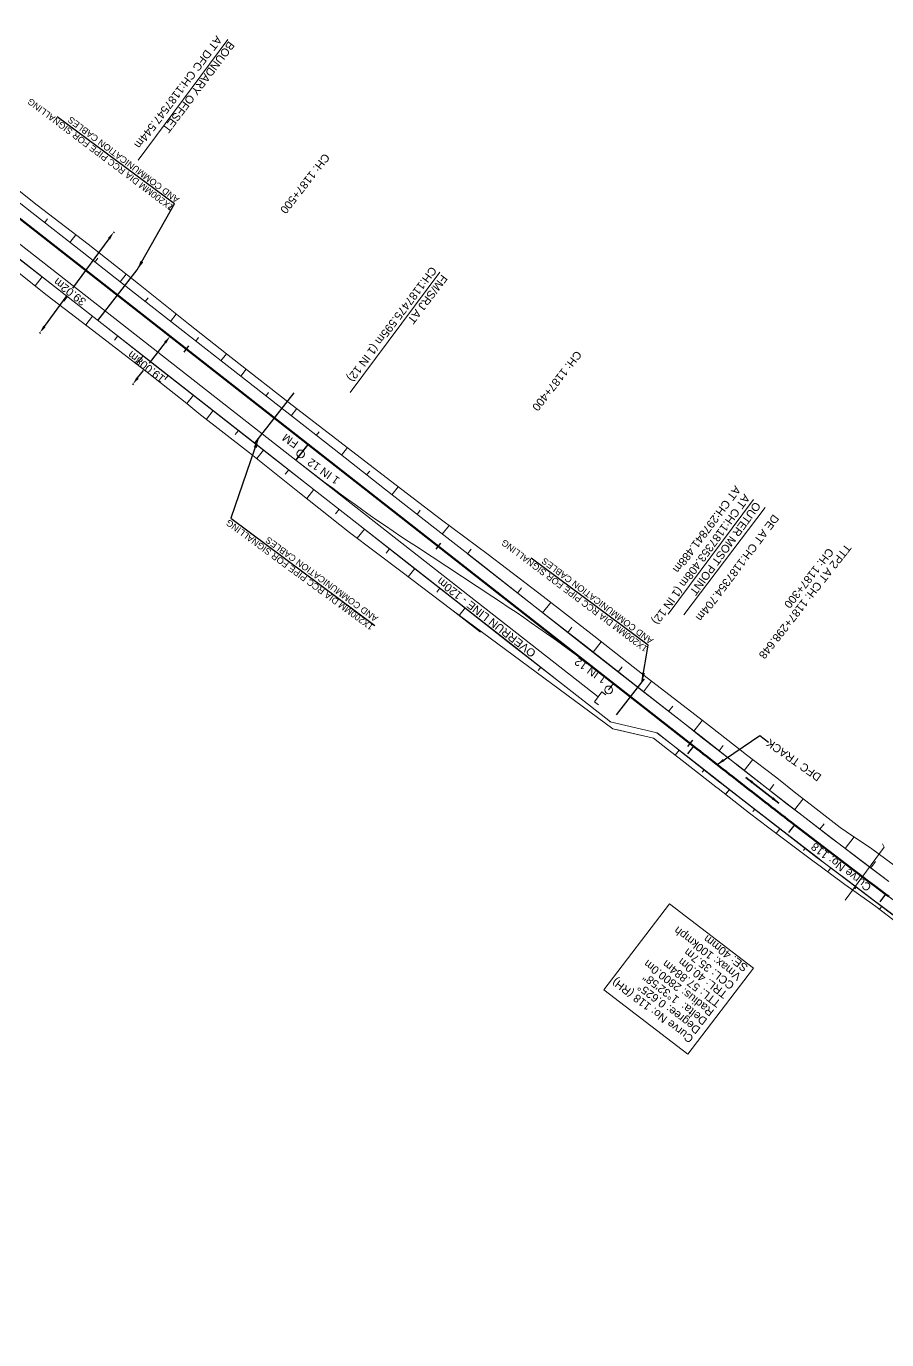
# Model space of a CAD drawing. Header units: metres. Extents: x 643755 to 647133, y 3378089 to 3380600.
# Drawn here: x 646360.3 to 646629.3, y 3378323 to 3378733.4 of the extents above; entities that cross this region are included whole.
import ezdxf
from ezdxf.enums import TextEntityAlignment as Align

# ---------------------------------------------------------------- set-up
doc = ezdxf.new("R2010")
doc.units = ezdxf.units.M
doc.header["$MEASUREMENT"] = 0
doc.header["$PDSIZE"] = 5
doc.linetypes.add('CENTER2', pattern=[1.125, 0.75, -0.125, 0.125, -0.125])
doc.layers.get('Defpoints').update_dxf_attribs({"lineweight": 0})
for name, color, linetype, lineweight in [('C-ALIG-DG-CURVE', 1, 'CENTER2', 70), ('C-ALIG-DG-LINE', 1, 'CENTER2', 70), ('C-ALIG-DG-SPIRAL', 1, 'CENTER2', 70), ('C-ALIG-LABL-DG', 1, 'Continuous', 25), ('C-ALIG-LABL-DG-MARK', 1, 'Continuous', 25), ('Proposed Curve_Details', 10, 'Continuous', 0), ('PROPOSED DFC TRACK', 1, 'Continuous', 0), ('PROPOSED DFCC TOE LINE', 239, 'Continuous', 0), ('PROPOSED DFCC TOE SLOPES', 239, 'Continuous', 0), ('PROPOSED DFCC TRACK', 1, 'Continuous', 0), ('PROPOSED FORMATION LINE - PLAN', 187, 'Continuous', 0), ("SARAI BANJARA STN SRJ's", 251, 'Continuous', 0)]:
    doc.layers.add(name, color=color, linetype=linetype, lineweight=lineweight)
for name, color, linetype in [('Dimension', 10, 'Continuous'), ('PROPOSED DFCC FORMATION LINE', 187, 'Continuous'), ("SARAI BANJARA STN. SRJ's", 10, 'Continuous'), ('Signalling cable pipes', 234, 'Continuous'), ('Trolley Refuse', 10, 'Continuous')]:
    doc.layers.add(name, color=color, linetype=linetype)
doc.styles.add('ARIAL', font='arial.ttf')
doc.styles.get("Standard").update_dxf_attribs({"font": 'arial.ttf'})
doc.styles.add('Style-Arial', font='arial.ttf')
doc.dimstyles.new('ISO-25', dxfattribs={"dimtxt": 2.5, "dimasz": 2.5, "dimexe": 1.25, "dimexo": 0.625, "dimtad": 1, "dimtxsty": 'Standard', "dimcen": 2.5, "dimadec": 0, "dimazin": 0, "dimtfac": 1, "dimtmove": 0, "dimatfit": 3, "dimfxl": 1, "dimarcsym": 0})
doc.dimstyles.get("Standard").update_dxf_attribs({"dimtxt": 2.5, "dimasz": 2.5, "dimexe": 0.18, "dimexo": 0.0625, "dimgap": 0.09, "dimtad": 0, "dimtih": 1, "dimtoh": 1, "dimdec": 3, "dimzin": 0, "dimdsep": 46, "dimtxsty": 'Standard', "dimcen": 0.09, "dimazin": 0, "dimtfac": 1, "dimtdec": 3, "dimtofl": 0, "dimtmove": 0, "dimatfit": 3, "dimfxl": 1, "dimtolj": 1, "dimtzin": 0, "dimarcsym": 0})

# ---------------------------------------------------------------- blocks, each defined once
blk = doc.blocks.new('*D677')
at = {"layer": 'Defpoints', "color": 0, "transparency": 16777216}
for p in [(646405.29, 3378636.55), (646405.65, 3378636.27), (646393.97, 3378621.28)]:
    blk.add_point(p, dxfattribs=at)
at = {"layer": 'Dimension', "color": 0, "lineweight": -2, "transparency": 16777216}
for p, q in [((646403.76, 3378634.58), (646398.72, 3378628.12)), ((646405.55, 3378636.35), (646405.2, 3378636.63)), ((646395.15, 3378623.53), (646397, 3378625.91)), ((646393.87, 3378621.36), (646393.51, 3378621.64))]:
    blk.add_line(p, q, dxfattribs=at)
at = {"layer": 'Dimension', "color": 0, "transparency": 16777216}
for points in [[(646403.43, 3378634.84), (646404.09, 3378634.32), (646405.29, 3378636.55)], [(646394.82, 3378623.79), (646395.48, 3378623.27), (646393.61, 3378621.56)]]:
    blk.add_solid(points, dxfattribs=at)
at = {"layer": 'Dimension', "color": 0, "lineweight": 0, "transparency": 16777216, "insert": (646397.86, 3378627.01), "char_height": 2.5, "attachment_point": 5, "rotation": 142, "style": 'Style-Arial'}
blk.add_mtext('\\A1;19.008m', dxfattribs=at)
blk = doc.blocks.new('TerminatorOpen_0.5')
at = {"color": 0, "linetype": 'ByBlock', "lineweight": -2}
for q in [(-1, 0.25), (-1, 0), (-1, -0.25)]:
    blk.add_line((0, 0), q, dxfattribs=at)
blk = doc.blocks.new('*D678')
at = {"layer": 'Defpoints', "color": 0, "transparency": 16777216}
for p in [(646387.67, 3378669.05), (646388.01, 3378668.8), (646364.89, 3378637.37)]:
    blk.add_point(p, dxfattribs=at)
at = {"layer": 'Dimension', "color": 0, "lineweight": -2, "transparency": 16777216}
for p, q in [((646386.19, 3378667.04), (646374.8, 3378651.55)), ((646387.91, 3378668.88), (646387.57, 3378669.13)), ((646366.04, 3378639.63), (646373.14, 3378649.29)), ((646364.79, 3378637.44), (646364.45, 3378637.69))]:
    blk.add_line(p, q, dxfattribs=at)
at = {"layer": 'Dimension', "color": 0, "transparency": 16777216}
for points in [[(646385.85, 3378667.29), (646386.53, 3378666.79), (646387.67, 3378669.05)], [(646365.7, 3378639.88), (646366.37, 3378639.38), (646364.56, 3378637.62)]]:
    blk.add_solid(points, dxfattribs=at)
at = {"layer": 'Dimension', "color": 0, "lineweight": 0, "transparency": 16777216, "insert": (646373.97, 3378650.42), "char_height": 2.5, "attachment_point": 5, "rotation": 142, "style": 'Style-Arial'}
blk.add_mtext('\\A1;39.02m', dxfattribs=at)
blk = doc.blocks.new('Tick Hor')
blk.add_lwpolyline([(-0.5, 0), (0.5, 0)])

msp = doc.modelspace()

# ---------------------------------------------------------------- linework, layer by layer
at = {"layer": 'C-ALIG-DG-CURVE', "color": 1, "linetype": 'Continuous', "lineweight": 50, "flags": 128}
msp.add_lwpolyline([(646628.8489, 3378462.2764, -0.00318921), (646600.4285, 3378483.9122)], format="xyb", dxfattribs=at)
at = {"layer": 'C-ALIG-DG-LINE', "color": 1, "linetype": 'Continuous', "lineweight": 50, "flags": 128}
msp.add_lwpolyline([(646568.8735, 3378508.4942), (645924.3656, 3379013.0516)], dxfattribs=at)
at = {"layer": 'C-ALIG-DG-SPIRAL', "color": 1, "linetype": 'Continuous', "lineweight": 50, "flags": 128}
for points in [[(646600.4285, 3378483.9122), (646599.407, 3378484.7005), (646598.3858, 3378485.4893), (646597.365, 3378486.2785), (646596.3446, 3378487.0682), (646595.3244, 3378487.8583), (646594.3046, 3378488.6488), (646593.285, 3378489.4396), (646592.2657, 3378490.2308), (646591.2467, 3378491.0224), (646590.228, 3378491.8143), (646589.2095, 3378492.6065), (646588.1913, 3378493.399), (646587.1732, 3378494.1918), (646586.1554, 3378494.9849), (646585.1378, 3378495.7782), (646584.1203, 3378496.5718), (646583.1031, 3378497.3656), (646582.086, 3378498.1596), (646581.0691, 3378498.9538), (646580.0523, 3378499.7482), (646579.0356, 3378500.5428), (646578.0191, 3378501.3375), (646577.0026, 3378502.1324), (646575.9863, 3378502.9273), (646574.97, 3378503.7224), (646573.9538, 3378504.5176), (646572.9377, 3378505.3128), (646571.9216, 3378506.1081), (646570.9055, 3378506.9034), (646569.8895, 3378507.6988), (646568.8735, 3378508.4942)], [(646629.8807, 3378461.5016), (646628.8489, 3378462.2764)]]:
    msp.add_lwpolyline(points, dxfattribs=at)
at = {"layer": 'C-ALIG-LABL-DG-MARK', "color": 1, "linetype": 'Continuous', "lineweight": 25}
for p, q in [((646568.8735, 3378508.4942), (646567.0242, 3378506.132)), ((646600.4285, 3378483.9122), (646598.5961, 3378481.5368)), ((646628.8489, 3378462.2764), (646627.047, 3378459.8778))]:
    msp.add_line(p, q, dxfattribs=at)
at = {"layer": 'Proposed Curve_Details'}
msp.add_lwpolyline([(646587.6364, 3378439.1648), (646567.0847, 3378412.2888), (646540.8234, 3378432.3703), (646561.3751, 3378459.2464)], close=True, dxfattribs=at)
at = {"layer": 'PROPOSED DFCC FORMATION LINE', "lineweight": 0, "flags": 128}
for points in [[(646421.2054, 3378628.9268), (646409.2815, 3378638.2615), (646393.5333, 3378650.5901), (646377.7851, 3378662.9187), (646362.0369, 3378675.2473), (646346.2887, 3378687.5759)], [(646412.5487, 3378618.1108), (646400.6248, 3378627.4455), (646384.8766, 3378639.7741), (646369.1283, 3378652.1027), (646353.3801, 3378664.4313)], [(646502.0784, 3378565.6148), (646488.0442, 3378576.6016), (646472.296, 3378588.9301), (646456.5478, 3378601.2587), (646440.7996, 3378613.5873), (646425.0514, 3378625.9159), (646421.2054, 3378628.9268)], [(646557.4812, 3378512.6503), (646542.8477, 3378516.1053), (646542.3803, 3378516.4712), (646526.6321, 3378528.7998), (646510.8839, 3378541.1284), (646495.1357, 3378553.457), (646479.3875, 3378565.7856), (646463.6393, 3378578.1142), (646447.8911, 3378590.4427), (646432.1429, 3378602.7713), (646416.3947, 3378615.0999), (646412.5487, 3378618.1108)], [(646542.9639, 3378516.0779), (646542.4111, 3378516.5106), (646526.6629, 3378528.8392), (646510.9147, 3378541.1678), (646495.1665, 3378553.4964), (646479.4183, 3378565.8249), (646463.6701, 3378578.1535), (646447.9219, 3378590.4821), (646432.1737, 3378602.8107), (646416.4255, 3378615.1393), (646412.5795, 3378618.1502)], [(646629.9061, 3378466.173), (646621.6096, 3378472.4368), (646613.9865, 3378478.2351), (646612.1494, 3378479.6387), (646602.7198, 3378486.8807), (646598.1529, 3378490.4108), (646592.1916, 3378495.0378), (646582.3834, 3378502.6858), (646581.6846, 3378503.2319), (646571.186, 3378511.4463), (646566.6353, 3378515.0089), (646550.8871, 3378527.3375), (646535.1388, 3378539.6661), (646519.3906, 3378551.9947), (646498.2216, 3378568.5706)], [(646629.9361, 3378466.2129), (646621.6398, 3378472.4766), (646614.0168, 3378478.2749), (646612.1797, 3378479.6784), (646602.7503, 3378486.9203), (646598.1835, 3378490.4503), (646592.2223, 3378495.0772), (646582.4142, 3378502.7252), (646581.7154, 3378503.2713), (646571.2168, 3378511.4857), (646566.6661, 3378515.0483), (646550.9179, 3378527.3768), (646535.1697, 3378539.7054), (646519.4215, 3378552.034), (646502.0784, 3378565.6148)], [(646637.2549, 3378451.2439), (646626.5656, 3378459.2388), (646625.368, 3378460.139), (646617.0492, 3378466.4197), (646609.4055, 3378472.2337), (646607.5634, 3378473.6411), (646598.1083, 3378480.9027), (646593.53, 3378484.4416), (646587.5564, 3378489.0781), (646577.7348, 3378496.7366), (646577.0353, 3378497.2832), (646566.5319, 3378505.5014), (646561.9812, 3378509.0639), (646557.3651, 3378512.6777)], [(646637.2847, 3378451.2839), (646626.5956, 3378459.2788), (646625.3981, 3378460.179), (646617.0794, 3378466.4596), (646609.4358, 3378472.2735), (646607.5937, 3378473.6808), (646598.1389, 3378480.9422), (646593.5606, 3378484.4811), (646587.5871, 3378489.1175), (646577.7655, 3378496.776), (646577.0661, 3378497.3226), (646566.5628, 3378505.5407), (646562.012, 3378509.1033), (646557.4812, 3378512.6503)]]:
    msp.add_lwpolyline(points, dxfattribs=at)
at = {"layer": 'PROPOSED DFCC TOE LINE', "lineweight": 0, "flags": 128}
for points in [[(646410.5279, 3378615.5295), (646398.6541, 3378624.9283), (646382.8296, 3378637.1594), (646366.9133, 3378649.2733), (646351.2442, 3378661.7029), (646335.5121, 3378674.052), (646320.0316, 3378686.7226), (646304.3385, 3378699.1216), (646288.5189, 3378711.359), (646272.8487, 3378723.7871), (646257.1755, 3378736.2115), (646241.4496, 3378748.5687), (646225.6875, 3378760.8795), (646209.9087, 3378773.1691), (646194.2944, 3378785.6686), (646178.7825, 3378798.2991), (646163.1002, 3378810.7119), (646147.1933, 3378822.8378), (646131.3811, 3378835.0846), (646115.481, 3378847.2191), (646099.684, 3378859.4853), (646094.855, 3378863.2496)], [(646348.0822, 3378689.8669), (646363.7927, 3378677.4902), (646379.6614, 3378665.3154), (646395.401, 3378652.9759), (646411.0001, 3378640.4569), (646422.9138, 3378631.109)], [(646410.5279, 3378615.5295), (646398.6541, 3378624.9283), (646382.8296, 3378637.1594), (646366.9133, 3378649.2733), (646351.2442, 3378661.7029)], [(646422.9138, 3378631.109), (646426.7263, 3378628.0553), (646442.5174, 3378615.7816), (646458.3811, 3378603.6004), (646474.2026, 3378591.3655), (646490.0735, 3378579.1937), (646504.7115, 3378568.4124)], [(646502.3259, 3378544.1298), (646493.2942, 3378551.1046), (646477.365, 3378563.202), (646461.3651, 3378575.2092), (646445.719, 3378587.6682), (646430.1163, 3378600.1826), (646414.3221, 3378612.4524), (646410.5279, 3378615.5295)], [(646543.6571, 3378513.8944), (646493.2942, 3378551.1046), (646477.365, 3378563.202), (646461.3651, 3378575.2092), (646445.719, 3378587.6682), (646430.1163, 3378600.1826), (646414.3221, 3378612.4524), (646410.5279, 3378615.5295)], [(646504.7115, 3378568.4124), (646521.9092, 3378555.2118), (646537.695, 3378542.9313), (646553.438, 3378530.596), (646569.259, 3378518.3604), (646573.8309, 3378514.8249), (646584.3461, 3378506.6371), (646585.0514, 3378506.1001), (646594.9476, 3378498.5814), (646600.8029, 3378493.8325), (646605.3648, 3378490.3095), (646614.7478, 3378483.0369), (646616.6714, 3378481.7525), (646624.6248, 3378476.415), (646626.8583, 3378474.7565)], [(646513.0294, 3378562.0523), (646521.9092, 3378555.2118), (646537.695, 3378542.9313), (646553.438, 3378530.596), (646569.259, 3378518.3604), (646573.8309, 3378514.8249), (646584.3461, 3378506.6371), (646585.0514, 3378506.1001), (646594.9476, 3378498.5814), (646600.8029, 3378493.8325), (646605.3648, 3378490.3095), (646614.7478, 3378483.0369), (646616.6714, 3378481.7525), (646624.6248, 3378476.415), (646632.9563, 3378470.2287)], [(646556.3208, 3378510.9519), (646543.6571, 3378513.8944)], [(646556.3208, 3378510.9519), (646544.7358, 3378513.6437)], [(646636.5243, 3378450.2634), (646625.8879, 3378458.3368), (646624.6559, 3378459.1922), (646616.2069, 3378465.3085), (646608.4605, 3378470.9958), (646606.5928, 3378472.3718), (646597.0225, 3378479.4951), (646592.3755, 3378482.9509), (646586.3754, 3378487.5595), (646576.5856, 3378495.266), (646575.8866, 3378495.8135), (646565.3577, 3378504.0014), (646560.7746, 3378507.5226), (646556.3208, 3378510.9519)], [(646618.5857, 3378463.5865), (646616.2069, 3378465.3085), (646608.4605, 3378470.9958), (646606.5928, 3378472.3718), (646597.0225, 3378479.4951), (646592.3755, 3378482.9509), (646586.3754, 3378487.5595), (646576.5856, 3378495.266), (646575.8866, 3378495.8135), (646565.3577, 3378504.0014), (646560.7746, 3378507.5226), (646556.3208, 3378510.9519)]]:
    msp.add_lwpolyline(points, dxfattribs=at)
at = {"layer": 'PROPOSED DFCC TOE SLOPES', "linetype": 'Continuous', "flags": 128}
for points in [[(646366.0559, 3378672.0375), (646366.9647, 3378673.1984)], [(646366.0559, 3378672.0375), (646366.9647, 3378673.1984)], [(646373.93, 3378665.8732), (646375.8078, 3378668.2719)], [(646373.93, 3378665.8732), (646375.8078, 3378668.2719)], [(646381.8041, 3378659.7089), (646382.7565, 3378660.9255)], [(646381.8041, 3378659.7089), (646382.7565, 3378660.9255)], [(646365.3349, 3378655.1359), (646363.1082, 3378652.2917)], [(646365.3349, 3378655.1359), (646363.1082, 3378652.2917)], [(646389.6782, 3378653.5446), (646391.5788, 3378655.9724)], [(646389.6782, 3378653.5446), (646391.5788, 3378655.9724)], [(646373.209, 3378648.9716), (646372.1077, 3378647.5649)], [(646373.209, 3378648.9716), (646372.1077, 3378647.5649)], [(646397.5523, 3378647.3803), (646398.4824, 3378648.5684)], [(646397.5523, 3378647.3803), (646398.4824, 3378648.5684)], [(646381.0831, 3378642.8073), (646378.9645, 3378640.1011)], [(646381.0831, 3378642.8073), (646378.9645, 3378640.1011)], [(646405.4264, 3378641.216), (646407.2121, 3378643.497)], [(646405.4264, 3378641.216), (646407.2121, 3378643.497)], [(646388.9572, 3378636.6431), (646387.9281, 3378635.3285)], [(646388.9572, 3378636.6431), (646387.9281, 3378635.3285)], [(646413.3005, 3378635.0517), (646414.1735, 3378636.1668)], [(646413.3005, 3378635.0517), (646414.1735, 3378636.1668)], [(646396.8313, 3378630.4788), (646394.8113, 3378627.8985)], [(646396.8313, 3378630.4788), (646394.8113, 3378627.8985)], [(646421.1746, 3378628.8874), (646422.9138, 3378631.109)], [(646421.1746, 3378628.8874), (646422.9138, 3378631.109)], [(646421.1746, 3378628.8874), (646422.9138, 3378631.109)], [(646421.1746, 3378628.8874), (646422.9138, 3378631.109)], [(646427.3547, 3378624.0493), (646429.0667, 3378626.2362)], [(646427.3547, 3378624.0493), (646429.0667, 3378626.2362)], [(646404.7054, 3378624.3145), (646403.6962, 3378623.0253)], [(646404.7054, 3378624.3145), (646403.6962, 3378623.0253)], [(646412.5795, 3378618.1502), (646410.5279, 3378615.5295)], [(646412.5795, 3378618.1502), (646410.5279, 3378615.5295)], [(646412.5795, 3378618.1502), (646410.5279, 3378615.5295)], [(646412.5795, 3378618.1502), (646410.5279, 3378615.5295)], [(646435.2288, 3378617.885), (646436.0955, 3378618.9922)], [(646435.2288, 3378617.885), (646436.0955, 3378618.9922)], [(646418.7596, 3378613.312), (646416.6629, 3378610.6339)], [(646418.7596, 3378613.312), (646416.6629, 3378610.6339)], [(646443.1029, 3378611.7207), (646444.8686, 3378613.9762)], [(646443.1029, 3378611.7207), (646444.8686, 3378613.9762)], [(646426.6337, 3378607.1478), (646425.5969, 3378605.8233)], [(646426.6337, 3378607.1478), (646425.5969, 3378605.8233)], [(646450.977, 3378605.5564), (646451.8887, 3378606.721)], [(646450.977, 3378605.5564), (646451.8887, 3378606.721)], [(646434.5078, 3378600.9835), (646432.4288, 3378598.3278)], [(646434.5078, 3378600.9835), (646432.4288, 3378598.3278)], [(646458.8511, 3378599.3921), (646460.726, 3378601.7871)], [(646458.8511, 3378599.3921), (646460.726, 3378601.7871)], [(646442.3819, 3378594.8192), (646441.306, 3378593.4449)], [(646442.3819, 3378594.8192), (646441.306, 3378593.4449)], [(646466.7252, 3378593.2278), (646467.681, 3378594.4487)], [(646466.7252, 3378593.2278), (646467.681, 3378594.4487)], [(646450.256, 3378588.6549), (646448.038, 3378585.8216)], [(646450.256, 3378588.6549), (646448.038, 3378585.8216)], [(646474.5993, 3378587.0635), (646476.5549, 3378589.5615)], [(646474.5993, 3378587.0635), (646476.5549, 3378589.5615)], [(646458.1301, 3378582.4906), (646456.9956, 3378581.0414)], [(646458.1301, 3378582.4906), (646456.9956, 3378581.0414)], [(646482.4734, 3378580.8992), (646483.4819, 3378582.1874)], [(646482.4734, 3378580.8992), (646483.4819, 3378582.1874)], [(646466.0042, 3378576.3263), (646463.7365, 3378573.4296)], [(646466.0042, 3378576.3263), (646463.7365, 3378573.4296)], [(646490.3475, 3378574.7349), (646492.4613, 3378577.4351)], [(646490.3475, 3378574.7349), (646492.4613, 3378577.4351)], [(646473.8783, 3378570.162), (646472.8074, 3378568.794)], [(646473.8783, 3378570.162), (646472.8074, 3378568.794)], [(646498.2216, 3378568.5706), (646499.3691, 3378570.0364)], [(646498.2216, 3378568.5706), (646499.3691, 3378570.0364)], [(646481.7524, 3378563.9977), (646479.7259, 3378561.4091)], [(646481.7524, 3378563.9977), (646479.7259, 3378561.4091)], [(646489.6265, 3378557.8334), (646488.6585, 3378556.5969)], [(646489.6265, 3378557.8334), (646488.6585, 3378556.5969)], [(646513.8506, 3378556.3317), (646515.093, 3378557.9187)], [(646513.8506, 3378556.3317), (646515.093, 3378557.9187)], [(646497.5006, 3378551.6691), (646495.6403, 3378549.2928)], [(646497.5006, 3378551.6691), (646495.6403, 3378549.2928)], [(646521.7247, 3378550.1674), (646524.2488, 3378553.3917)], [(646521.7247, 3378550.1674), (646524.2488, 3378553.3917)], [(646529.5988, 3378544.0031), (646530.8703, 3378545.6273)], [(646529.5988, 3378544.0031), (646530.8703, 3378545.6273)], [(646537.4729, 3378537.8388), (646540.0283, 3378541.1031)], [(646537.4729, 3378537.8388), (646540.0283, 3378541.1031)], [(646521.1229, 3378533.1762), (646520.2947, 3378532.1183)], [(646545.347, 3378531.6745), (646546.6234, 3378533.305)], [(646545.347, 3378531.6745), (646546.6234, 3378533.305)], [(646553.2211, 3378525.5102), (646555.7829, 3378528.7826)], [(646553.2211, 3378525.5102), (646555.7829, 3378528.7826)], [(646561.0952, 3378519.3459), (646562.3943, 3378521.0054)], [(646561.0952, 3378519.3459), (646562.3943, 3378521.0054)], [(646568.9688, 3378513.1821), (646571.6031, 3378516.5477)], [(646568.9688, 3378513.1821), (646571.6031, 3378516.5477)], [(646564.3461, 3378507.2761), (646563.1253, 3378505.7166)], [(646564.3461, 3378507.2761), (646563.1253, 3378505.7166)], [(646564.3461, 3378507.2761), (646563.1256, 3378505.7164)], [(646564.3461, 3378507.2761), (646563.1256, 3378505.7164)], [(646576.8417, 3378507.0212), (646578.1685, 3378508.7177)], [(646576.8417, 3378507.0212), (646578.1685, 3378508.7177)], [(646584.7153, 3378500.8675), (646587.4043, 3378504.3125)], [(646584.7153, 3378500.8675), (646587.4043, 3378504.3125)], [(646572.2214, 3378501.1133), (646571.6255, 3378500.3519)], [(646572.2214, 3378501.1133), (646571.6255, 3378500.3519)], [(646572.2214, 3378501.1133), (646571.626, 3378500.3515)], [(646572.2214, 3378501.1133), (646571.626, 3378500.3515)], [(646580.1005, 3378494.9553), (646578.912, 3378493.4347)], [(646580.1005, 3378494.9553), (646578.912, 3378493.4347)], [(646580.1005, 3378494.9553), (646578.9139, 3378493.4333)], [(646580.1005, 3378494.9553), (646578.9139, 3378493.4333)], [(646592.5903, 3378494.7283), (646593.9646, 3378496.4962)], [(646592.5903, 3378494.7283), (646593.9646, 3378496.4962)], [(646600.4747, 3378488.6161), (646603.1209, 3378492.0424)], [(646600.4747, 3378488.6161), (646603.1209, 3378492.0424)], [(646587.9871, 3378488.8071), (646587.3811, 3378488.0298)], [(646587.9871, 3378488.8071), (646587.3811, 3378488.0298)], [(646587.9871, 3378488.8071), (646587.3832, 3378488.0282)], [(646587.9871, 3378488.8071), (646587.3832, 3378488.0282)], [(646595.8904, 3378482.6803), (646594.7381, 3378481.1939)], [(646595.8904, 3378482.6803), (646594.7381, 3378481.1939)], [(646595.8904, 3378482.6803), (646594.7436, 3378481.1899)], [(646595.8904, 3378482.6803), (646594.7436, 3378481.1899)], [(646608.381, 3378482.5328), (646609.6893, 3378484.2382)], [(646608.381, 3378482.5328), (646609.6893, 3378484.2382)], [(646616.3037, 3378476.4726), (646619.0897, 3378480.1296)], [(646616.3037, 3378476.4726), (646619.0897, 3378480.1296)], [(646603.8159, 3378476.5822), (646603.2915, 3378475.9008)], [(646603.8159, 3378476.5822), (646603.2915, 3378475.9008)], [(646603.8159, 3378476.5822), (646603.2935, 3378475.8993)], [(646603.8159, 3378476.5822), (646603.2935, 3378475.8993)], [(646611.7586, 3378470.5067), (646610.8121, 3378469.2693)], [(646611.7586, 3378470.5067), (646610.8121, 3378469.2693)], [(646611.7586, 3378470.5067), (646610.817, 3378469.2657)], [(646611.7586, 3378470.5067), (646610.817, 3378469.2657)], [(646624.2485, 3378470.4445), (646625.7617, 3378472.4458)], [(646619.725, 3378464.4621), (646619.3086, 3378463.9134)], [(646619.725, 3378464.4621), (646619.3105, 3378463.912)], [(646627.7115, 3378458.4442), (646626.9965, 3378457.4953)], [(646627.7115, 3378458.4442), (646626.9999, 3378457.4928)]]:
    msp.add_lwpolyline(points, dxfattribs=at)
at = {"layer": 'PROPOSED DFCC TRACK', "color": 12, "flags": 128}
for points in [[(646418.7438, 3378626.0243), (645924.3649, 3379013.0522), (645920.4277, 3379016.1342), (645916.4899, 3379019.2154), (645912.5508, 3379022.2949), (645908.6098, 3379025.372), (645904.6663, 3379028.4458), (645900.7195, 3379031.5155), (645896.7689, 3379034.5802), (645892.8138, 3379037.6392, 0.00313394), (645862.9044, 3379060.4363), (645858.9065, 3379063.4391), (645854.9042, 3379066.436), (645850.8982, 3379069.428), (645846.889, 3379072.4158), (645842.8774, 3379075.4002), (645838.8639, 3379078.3821), (645834.8492, 3379081.3623), (645830.8338, 3379084.3418), (644638.4218, 3379969.054)], [(646816.8315, 3378323.0253), (646660.9428, 3378438.404), (646656.9239, 3378441.3788), (646652.9058, 3378444.3544), (646648.8889, 3378447.3318), (646644.8741, 3378450.3119), (646640.8619, 3378453.2955), (646636.8531, 3378456.2837), (646632.8482, 3378459.2772), (646628.848, 3378462.277, -0.00318901), (646600.4293, 3378483.9115), (646596.473, 3378486.9688), (646592.5214, 3378490.0323), (646588.5739, 3378493.1011), (646584.6299, 3378496.1743), (646580.6886, 3378499.251), (646576.7494, 3378502.3304), (646572.8116, 3378505.4115), (646568.8744, 3378508.4935), (646418.7438, 3378626.0243)]]:
    msp.add_lwpolyline(points, format="xyb", dxfattribs=at)
at = {"layer": 'PROPOSED DFCC TRACK', "linetype": 'Continuous', "elevation": 267.69, "flags": 128}
msp.add_lwpolyline([(646616.231, 3378460.407), (646628.4943, 3378476.9654), (646627.954, 3378477.9587)], dxfattribs=at)
at = {"layer": 'PROPOSED FORMATION LINE - PLAN', "lineweight": 0, "flags": 128}
for points in [[(646412.5487, 3378618.1108), (646400.6248, 3378627.4455), (646384.8766, 3378639.7741), (646369.1283, 3378652.1027), (646353.3801, 3378664.4313), (646337.6319, 3378676.7599), (646321.8837, 3378689.0885), (646306.1355, 3378701.4171), (646290.3873, 3378713.7456), (646274.6391, 3378726.0742), (646258.8909, 3378738.4028), (646243.1427, 3378750.7314), (646227.3945, 3378763.06), (646211.6463, 3378775.3886), (646195.8981, 3378787.7172), (646180.1499, 3378800.0458), (646164.4017, 3378812.3744), (646148.6535, 3378824.7029), (646132.9053, 3378837.0315), (646117.1571, 3378849.3601), (646101.4089, 3378861.6887), (646096.4702, 3378865.555)], [(646412.5795, 3378618.1502), (646400.6556, 3378627.4849), (646384.9074, 3378639.8135), (646369.1592, 3378652.1421), (646353.411, 3378664.4707), (646337.6628, 3378676.7993), (646321.9146, 3378689.1278), (646306.1664, 3378701.4564), (646290.4182, 3378713.785), (646274.6699, 3378726.1136), (646258.9217, 3378738.4422), (646243.1735, 3378750.7708), (646227.4253, 3378763.0994), (646211.6771, 3378775.428), (646195.9289, 3378787.7565), (646180.1807, 3378800.0851), (646164.4325, 3378812.4137), (646148.6843, 3378824.7423), (646132.9361, 3378837.0709), (646117.1879, 3378849.3995), (646101.4397, 3378861.7281), (646096.501, 3378865.5944)], [(646557.4812, 3378512.6503), (646542.8477, 3378516.1053), (646542.3803, 3378516.4712), (646526.6321, 3378528.7998), (646510.8839, 3378541.1284), (646495.1357, 3378553.457), (646479.3875, 3378565.7856), (646463.6393, 3378578.1142), (646447.8911, 3378590.4427), (646432.1429, 3378602.7713), (646416.3947, 3378615.0999), (646412.5487, 3378618.1108)], [(646542.9639, 3378516.0779), (646542.4111, 3378516.5106), (646526.6629, 3378528.8392), (646510.9147, 3378541.1678), (646495.1665, 3378553.4964), (646479.4183, 3378565.8249), (646463.6701, 3378578.1535), (646447.9219, 3378590.4821), (646432.1737, 3378602.8107), (646416.4255, 3378615.1393), (646412.5795, 3378618.1502)], [(646629.9361, 3378466.2129), (646621.6398, 3378472.4766), (646614.0168, 3378478.2749), (646612.1797, 3378479.6784), (646602.7503, 3378486.9203), (646598.1835, 3378490.4503), (646592.2223, 3378495.0772), (646582.4142, 3378502.7252), (646581.7154, 3378503.2713), (646571.2168, 3378511.4857), (646566.6661, 3378515.0483), (646550.9179, 3378527.3768), (646535.1697, 3378539.7054), (646519.4215, 3378552.034), (646510.6664, 3378558.888)], [(646629.9061, 3378466.173), (646621.6096, 3378472.4368), (646613.9865, 3378478.2351), (646612.1494, 3378479.6387), (646602.7198, 3378486.8807), (646598.1529, 3378490.4108), (646592.1916, 3378495.0378), (646582.3834, 3378502.6858), (646581.6846, 3378503.2319), (646571.186, 3378511.4463), (646566.6353, 3378515.0089), (646550.8871, 3378527.3375), (646535.1388, 3378539.6661), (646519.3906, 3378551.9947), (646510.7052, 3378558.7941)], [(646637.2549, 3378451.2439), (646626.5656, 3378459.2388), (646625.368, 3378460.139), (646617.0492, 3378466.4197), (646609.4055, 3378472.2337), (646607.5634, 3378473.6411), (646598.1083, 3378480.9027), (646593.53, 3378484.4416), (646587.5564, 3378489.0781), (646577.7348, 3378496.7366), (646577.0353, 3378497.2832), (646566.5319, 3378505.5014), (646561.9812, 3378509.0639), (646557.3651, 3378512.6777)], [(646637.2847, 3378451.2839), (646626.5956, 3378459.2788), (646625.3981, 3378460.179), (646617.0794, 3378466.4596), (646609.4358, 3378472.2735), (646607.5937, 3378473.6808), (646598.1389, 3378480.9422), (646593.5606, 3378484.4811), (646587.5871, 3378489.1175), (646577.7655, 3378496.776), (646577.0661, 3378497.3226), (646566.5628, 3378505.5407), (646562.012, 3378509.1033), (646557.4812, 3378512.6503)]]:
    msp.add_lwpolyline(points, dxfattribs=at)
at = {"layer": "SARAI BANJARA STN. SRJ's", "color": 1, "lineweight": 13, "flags": 128}
for points in [[(646539.0751, 3378523.8846), (646414.8911, 3378621.103), (645920.5122, 3379008.1309), (645916.5752, 3379011.2128), (645912.6384, 3379014.2931), (645908.7014, 3379017.3711), (645904.7635, 3379020.4458), (645900.8266, 3379023.5143), (645896.8855, 3379026.5796), (645892.9416, 3379029.6392), (645888.9901, 3379032.6954, 0.00313394), (645859.1469, 3379055.4419), (645855.1566, 3379058.439), (645851.1611, 3379061.4309), (645847.1608, 3379064.4185), (645843.1543, 3379067.4043), (645839.1469, 3379070.3857), (645835.1365, 3379073.3652), (645831.1239, 3379076.3439), (645827.1096, 3379079.3226), (644751.3113, 3379877.5131)], [(646539.0751, 3378523.8846), (646414.8911, 3378621.103), (645920.5122, 3379008.1309), (645916.5752, 3379011.2128), (645912.6384, 3379014.2931), (645908.7014, 3379017.3711), (645904.7635, 3379020.4458), (645900.8266, 3379023.5143), (645896.8855, 3379026.5796), (645892.9416, 3379029.6392), (645888.9901, 3379032.6954, 0.00313394), (645859.1469, 3379055.4419), (645855.1566, 3379058.439), (645851.1611, 3379061.4309), (645847.1608, 3379064.4185), (645843.1543, 3379067.4043), (645839.1469, 3379070.3857), (645835.1365, 3379073.3652), (645831.1239, 3379076.3439), (645827.1096, 3379079.3226), (644752.6733, 3379876.5026)], [(646444.5859, 3378597.8561, 0.0208955), (646482.2561, 3378570.8205), (646506.1629, 3378555.1329, -0.02090468), (646543.8491, 3378528.0847)], [(646444.5859, 3378597.8561, 0.0208955), (646482.2561, 3378570.8205), (646506.1629, 3378555.1329, -0.02090468), (646543.8491, 3378528.0847)]]:
    msp.add_lwpolyline(points, format="xyb", dxfattribs=at)
at = {"layer": "SARAI BANJARA STN. SRJ's", "lineweight": 13, "flags": 128}
for points in [[(646423.3084, 3378729.2894), (646395.2947, 3378691.6102)], [(646489.5544, 3378656.6148), (646461.5407, 3378618.9355)], [(646489.5544, 3378656.6148), (646461.5407, 3378618.9355)], [(646587.5942, 3378585.5229), (646560.9472, 3378549.682)], [(646587.5942, 3378585.5229), (646560.9472, 3378549.682)]]:
    msp.add_lwpolyline(points, dxfattribs=at)
at = {"layer": "SARAI BANJARA STN. SRJ's", "color": 1, "lineweight": 13, "const_width": 0.5}
msp.add_lwpolyline([(646444.5859, 3378597.8561), (646448.4386, 3378602.7774)], dxfattribs=at)
msp.add_lwpolyline([(646444.5859, 3378597.8561), (646448.4386, 3378602.7774)], dxfattribs=at)
at = {"layer": "SARAI BANJARA STN. SRJ's", "linetype": 'Continuous', "lineweight": 13, "flags": 128}
for points in [[(646446.1398, 3378599.8145), (646444.5859, 3378597.8561)], [(646446.1398, 3378599.8145), (646444.5859, 3378597.8561)], [(646591.3006, 3378583.02), (646565.8435, 3378549.477)], [(646591.3006, 3378583.02), (646565.8435, 3378549.477)], [(646542.3548, 3378526.0805), (646543.8491, 3378528.0847)], [(646542.3548, 3378526.0805), (646543.8491, 3378528.0847)]]:
    msp.add_lwpolyline(points, dxfattribs=at)
at = {"layer": "SARAI BANJARA STN. SRJ's", "color": 1, "lineweight": 13, "flags": 128}
msp.add_lwpolyline([(646539.1268, 3378521.444), (646537.9241, 3378522.3404), (646540.2262, 3378525.4288), (646541.4288, 3378524.5324)], dxfattribs=at)
msp.add_lwpolyline([(646539.1268, 3378521.444), (646537.9241, 3378522.3404), (646540.2262, 3378525.4288), (646541.4288, 3378524.5324)], dxfattribs=at)
at = {"layer": "SARAI BANJARA STN. SRJ's", "linetype": 'Continuous', "lineweight": 13}
for centre in [(646446.1398, 3378599.8145), (646446.1398, 3378599.8145), (646542.3548, 3378526.0805), (646542.3548, 3378526.0805)]:
    msp.add_circle(centre, 1.2, dxfattribs=at)
at = {"layer": 'Signalling cable pipes', "lineweight": 30}
for points in [[(646382.7321, 3378641.5165), (646395.0257, 3378657.292)], [(646431.7365, 3378603.153), (646444.0301, 3378618.9285)], [(646431.7365, 3378603.153), (646444.0301, 3378618.9285)], [(646544.8334, 3378518.2944), (646553.5646, 3378529.4986)], [(646544.8334, 3378518.2944), (646553.5646, 3378529.4986)]]:
    msp.add_lwpolyline(points, dxfattribs=at)

# ---------------------------------------------------------------- block references
at = {"layer": 'C-ALIG-LABL-DG', "color": 1, "linetype": 'Continuous', "lineweight": 25, "xscale": 2.5, "yscale": 2.5, "zscale": 2.5, "rotation": 231.9441422366505}
for p in [(646410.327, 3378632.6134), (646489.068, 3378570.9705), (646567.809, 3378509.3276)]:
    msp.add_blockref('Tick Hor', p, dxfattribs=at)

# ---------------------------------------------------------------- texts
at = {"layer": 'Proposed Curve_Details', "lineweight": 0, "insert": (646586.1651, 3378439.793), "char_height": 2.5, "attachment_point": 7, "rotation": 142.595464, "line_spacing_factor": 0.84, "style": 'Style-Arial'}
msp.add_mtext('Curve No: 118 (RH)\\PDegree: 0.625%%D\\PDelta:  1%%D32\'58"\\PRadius: 2800.0m\\PTTL: 57.884m\\PTRL: 40.0m\\PCCL: 35.7m\\PVmax: 100kmph\\PSE: 40mm', dxfattribs=at)
at = {"layer": 'PROPOSED DFC TRACK', "color": 10, "linetype": 'Continuous', "lineweight": -3, "ltscale": 5, "style": 'Style-Arial'}
msp.add_text(' DFC TRACK', height=2.5, rotation=144.727092, dxfattribs=at).set_placement((646592.7657, 3378510.9033), align=Align.RIGHT)
at = {"layer": "SARAI BANJARA STN SRJ's", "color": 7, "lineweight": 13, "insert": (646582.8316, 3378589.3467), "char_height": 2.5, "width": 34.836459, "attachment_point": 4, "rotation": 233.301951, "line_spacing_factor": 0.648, "style": 'Style-Arial'}
msp.add_mtext('\\A1;\\pxsm1;AT {\\A0;CH:297841.488m}', dxfattribs=at)
msp.add_mtext('\\A1;\\pxsm1;AT {\\A0;CH:297841.488m}', dxfattribs=at)
at = {"layer": "SARAI BANJARA STN. SRJ's", "linetype": 'Continuous', "lineweight": 13, "style": 'Style-Arial'}
msp.add_text('OVERRUN LINE - 120m', height=2.5, rotation=141.961037, dxfattribs=at).set_placement((646519.862, 3378537.9685))
msp.add_text('OVERRUN LINE - 120m', height=2.5, rotation=141.961037, dxfattribs=at).set_placement((646519.862, 3378537.9685))
at = {"layer": "SARAI BANJARA STN. SRJ's", "color": 10, "lineweight": 13, "char_height": 2.5, "attachment_point": 4, "line_spacing_factor": 0.648, "style": 'Style-Arial'}
for s, insert, width, rotation in [('\\A1;\\pxsm1;BOUNDARY OFFSET\\P {\\A0;AT DFC CH:1187547.544m}', (646422.9734, 3378729.4524), 44.5144, 233.002103), ('\\A1;\\pxsm1;FM/SRJ AT {\\A0;CH:1187475.595m (1 IN 12)}', (646489.2194, 3378656.7778), 44.886671, 233.002103), ('\\A1;\\pxsm1;OUTER MOST POINT\\PAT {\\A0;CH:1187353.408m (1 IN 12)}', (646587.0894, 3378585.752), 54.896517, 234)]:
    msp.add_mtext(s, dxfattribs=dict(at, insert=insert, width=width, rotation=rotation))
at = {"layer": "SARAI BANJARA STN. SRJ's", "linetype": 'Continuous', "lineweight": 13, "char_height": 2.5, "attachment_point": 4, "line_spacing_factor": 0.60036, "style": 'Style-Arial'}
for s, insert, rotation in [('FM', (646444.9001, 3378602.385), 144.755181), ('FM', (646444.9001, 3378602.385), 144.755181), ('1 IN 12', (646457.8057, 3378591.0452), 144.379864), ('1 IN 12', (646457.8057, 3378591.0452), 144.379864), ('1 IN 12', (646541.2581, 3378528.7621), 144.379864), ('1 IN 12', (646541.2581, 3378528.7621), 144.379864)]:
    msp.add_mtext(s, dxfattribs=dict(at, insert=insert, rotation=rotation))
at = {"layer": "SARAI BANJARA STN. SRJ's", "lineweight": 13, "insert": (646594.7931, 3378580.3741), "char_height": 2.5, "width": 40.727579, "attachment_point": 4, "rotation": 233.002103, "line_spacing_factor": 0.648, "style": 'Style-Arial'}
msp.add_mtext('\\A1;\\pxsm1;DE AT {\\A0;CH:1187354.704m}', dxfattribs=at)
at = {"layer": 'Signalling cable pipes', "linetype": 'Continuous', "lineweight": 13, "style": 'Style-Arial'}
for s, rotation, p in [('1X200MM DIA RCC PIPE FOR SIGNALLING ', 143.013143, (646406.6832, 3378677.1778)), ('2X200MM DIA RCC PIPE FOR SIGNALLING ', 143.013143, (646406.6832, 3378677.1778)), ('AND COMMUNICATION CABLES', 143.013143, (646408.4047, 3378679.6732)), ('AND COMMUNICATION CABLES', 143.013143, (646408.4047, 3378679.6732)), ('1X200MM DIA RCC PIPE FOR SIGNALLING ', 143.74011, (646469.1078, 3378546.1507)), ('AND COMMUNICATION CABLES', 143.74011, (646470.4689, 3378548.8037)), ('1X200MM DIA RCC PIPE FOR SIGNALLING ', 143.013143, (646554.7672, 3378539.3369)), ('AND COMMUNICATION CABLES', 143.013143, (646556.4888, 3378541.8323))]:
    msp.add_text(s, height=2, rotation=rotation, dxfattribs=at).set_placement(p)
at = {"layer": 'Trolley Refuse', "style": 'Style-Arial'}
msp.add_text('Curve No: 118', height=2.5, rotation=142.595464, dxfattribs=at).set_placement((646624.6942, 3378464.8562))

# ---------------------------------------------------------------- dimensions: what is measured, and where the dimension line sits
at = {"layer": 'Dimension', "color": 7, "lineweight": 0}
dim = msp.add_linear_dim(base=(646387.6708, 3378669.0531), p1=(646364.895, 3378637.367), p2=(646388.0105, 3378668.8033), angle=53.672584, dimstyle='Standard', override={"dimexe": 0.125, "dimexo": 0.125, "dimgap": 0.125, "dimtad": 1, "dimtih": 0, "dimtoh": 0, "dimzin": 11, "dimpost": 'm', "dimtxsty": 'Style-Arial', "dimsah": 1, "dimadec": 4, "dimazin": 3, "dimtmove": 2, "dimatfit": 1, "dimldrblk": 'TerminatorOpen_0.5', "dimfrac": 2, "dimtzin": 11}, dxfattribs=at)
dim.commit()
dim.dimension.update_dxf_attribs({"geometry": '*D678', "text_midpoint": (646373.9711, 3378650.4219), "dimtype": 129, "text_rotation": 142})
at = {"layer": 'Dimension', "color": 10, "lineweight": 0}
dim = msp.add_linear_dim(base=(646405.2945, 3378636.5519), p1=(646393.9659, 3378621.2814), p2=(646405.65, 3378636.2748), angle=52.071392, dimstyle='Standard', override={"dimexe": 0.125, "dimexo": 0.125, "dimgap": 0.125, "dimtad": 1, "dimtih": 0, "dimtoh": 0, "dimzin": 11, "dimpost": 'm', "dimtxsty": 'Style-Arial', "dimsah": 1, "dimadec": 4, "dimazin": 3, "dimtmove": 2, "dimatfit": 1, "dimldrblk": 'TerminatorOpen_0.5', "dimfrac": 2, "dimtzin": 11}, dxfattribs=at)
dim.commit()
dim.dimension.update_dxf_attribs({"geometry": '*D677', "text_midpoint": (646397.8611, 3378627.0131), "dimtype": 129, "text_rotation": 142})

# ---------------------------------------------------------------- leaders
at = {"layer": 'PROPOSED DFC TRACK', "color": 10, "linetype": 'Continuous', "lineweight": -3, "ltscale": 5}
msp.add_leader([(646576.248, 3378502.7227), (646589.5618, 3378511.8633), (646592.302, 3378509.7772)], dimstyle='ISO-25', override={"dimtxt": 3, "dimasz": 2.5, "dimgap": 0.625, "dimtad": 0, "dimdec": 3, "dimzin": 2, "dimtdec": 3}, dxfattribs=at)
at = {"layer": 'PROPOSED DFC TRACK', "linetype": 'Continuous', "lineweight": 0}
for points in [[(646585.2406, 3378498.7356), (646595.5463, 3378490.6708)], [(646595.5463, 3378490.6708), (646585.2406, 3378498.7356)]]:
    msp.add_leader(points, dimstyle='ISO-25', override={"dimtxt": 3, "dimasz": 2.5, "dimtad": 0, "dimdec": 3, "dimzin": 2, "dimtdec": 3}, dxfattribs=at)
at = {"layer": 'Signalling cable pipes', "lineweight": 13}
for points, override in [([(646395.0257, 3378657.292), (646406.6226, 3378677.8843), (646370.0015, 3378705.1047)], {"dimasz": 3, "dimgap": 0.25}), ([(646395.0257, 3378657.292), (646406.6226, 3378677.8843), (646370.0015, 3378705.1047)], {"dimasz": 3, "dimgap": 0.25, "dimclrd": 256}), ([(646432.871, 3378604.6088), (646424.2516, 3378579.7071), (646469.2925, 3378546.2282)], {"dimasz": 3, "dimgap": 0.25}), ([(646552.7092, 3378528.4009), (646554.7067, 3378540.0433), (646518.0855, 3378567.2638)], {"dimasz": 3, "dimgap": 0.25})]:
    msp.add_leader(points, dimstyle='Standard', override=override, dxfattribs=at)

# ---------------------------------------------------------------- next in the draw order: texts
at = {"layer": 'C-ALIG-LABL-DG', "color": 1, "linetype": 'Continuous', "lineweight": 25, "char_height": 2.5, "rotation": 231.944142, "style": 'Arial', "bg_fill": 3, "box_fill_scale": 1.04, "bg_fill_color": 256, "bg_fill_true_color": 13158600, "bg_fill_transparency": 0}
for s, insert, width, attachment_point in [('CH: 1187+500', (646454.4401, 3378693.1586), 22.502814, 4), ('CH: 1187+400', (646533.1811, 3378631.5157), 22.502814, 4), ('TTP2 AT CH: 1187+298.648', (646590.0742, 3378536.2425), 44.566422, 6)]:
    msp.add_mtext(s, dxfattribs=dict(at, insert=insert, width=width, attachment_point=attachment_point))

# ---------------------------------------------------------------- next in the draw order: texts
at = {"layer": 'C-ALIG-LABL-DG', "color": 1, "linetype": 'Continuous', "lineweight": 25, "insert": (646611.9222, 3378569.8727), "char_height": 2.5, "width": 22.502814, "attachment_point": 4, "rotation": 231.944142, "style": 'Arial', "bg_fill": 3, "box_fill_scale": 1.04, "bg_fill_color": 256, "bg_fill_true_color": 13158600, "bg_fill_transparency": 0}
msp.add_mtext('CH: 1187+300', dxfattribs=at)

doc.saveas('drawing.dxf')
